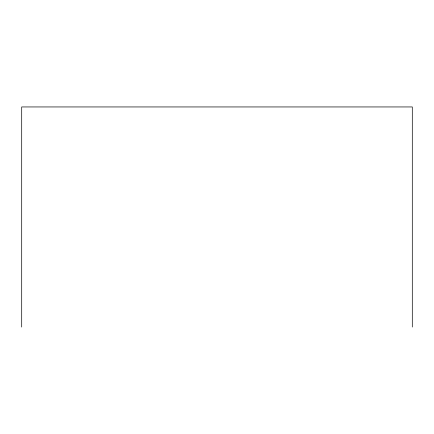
<?xml version="1.0" encoding="UTF-8"?>
<svg xmlns="http://www.w3.org/2000/svg" width="434" height="434" viewBox="0 0 434 434"><rect width="100%" height="100%" fill="white"/><g stroke="black" fill="none" stroke-linecap="round" stroke-linejoin="round"><path stroke-width="0.65" d="M412.3 327.052L412.3 106.948L21.7 106.948L21.7 327.052"/></g></svg>
